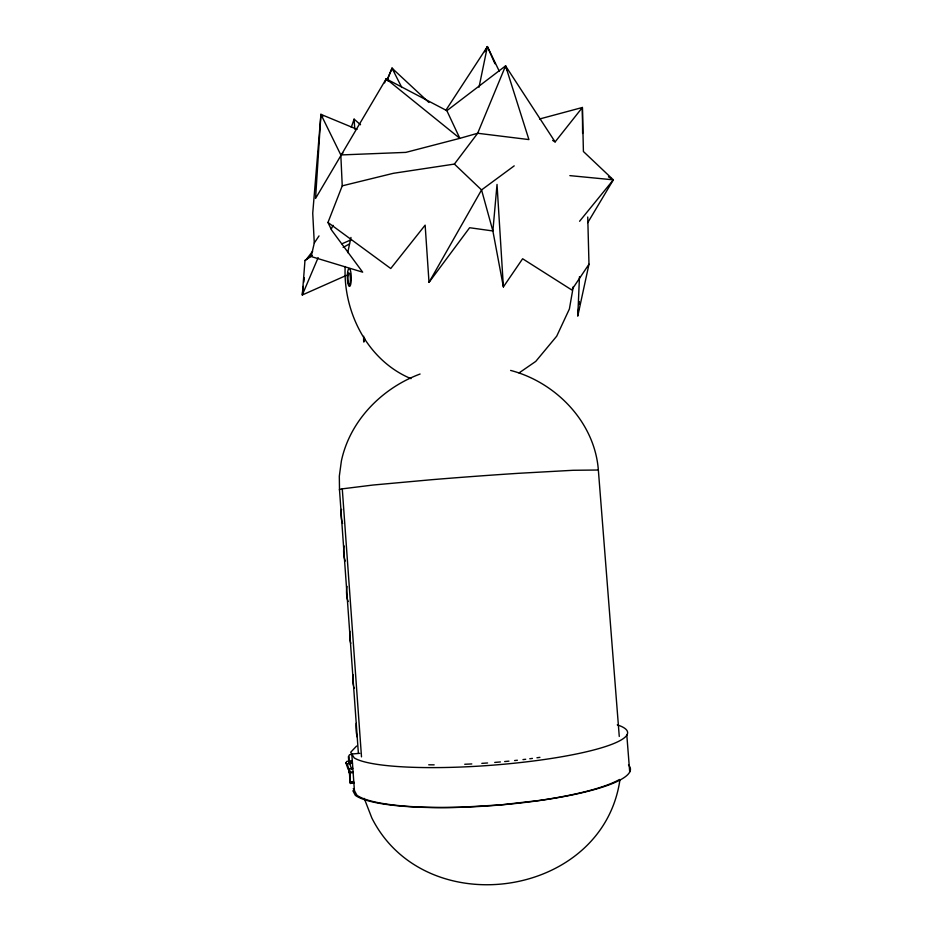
<?xml version="1.0" encoding="UTF-8"?>
<svg xmlns="http://www.w3.org/2000/svg" width="932" height="932" viewBox="0 0 932 932"><rect width="100%" height="100%" fill="white"/><g stroke="black" fill="none" stroke-linecap="round" stroke-linejoin="round"><path stroke-width="1.4" d="M587.743 217.016L588.989 264.21L577.805 315.89L579.471 276.711M357.049 129.327L320.934 114.38L315.564 198.434L386.186 78.859L446.859 110.675L459.837 138.344L477.662 133.264L528.91 139.579L505.575 65.892L446.859 110.675M354.148 782.892L350.374 783.451L350.444 782.472M312.057 255.345L304.974 260.506L302.294 294.978L346.436 275.371M320.934 114.38L312.733 213.207L314.282 243.019L311.172 256.533L362.665 272.167L331.664 230.204L327.971 222.468L342.242 185.841L340.821 154.945L320.934 114.38L322.798 116.512M350.222 781.878L350.269 781.237M577.805 315.89L578.516 308.702M578.935 304.391L579.226 301.514M303.296 286.404L302.294 294.978L318.15 257.628M303.797 282.116L304.298 277.829M349.057 756.935L348.918 760.838M350.886 762.108C347.986 764.986 348.172 759.941 350.863 762.283C345.516 764.31 352.086 760.046 349.582 762.306M573.32 286.543L569.394 308.97L556.707 336.184L535.749 361.406L519.054 372.928M619.966 779.618C602.957 898.215 425.318 924.008 371.856 818.04L364.237 798.409M479.013 87.235L487.401 46.6L499.296 71.24M347.729 252.654L350.956 237.45M351.294 127.288L354.102 119.145L360.544 124.76M384.601 82.901L386.186 78.859L459.837 138.344L405.839 152.382L340.821 154.945L342.929 152.999M387.118 80.199L392.034 68.199L428.941 102.485M587.754 222.643L613.338 179.841L583.409 151.52L582.384 107.483L555.111 141.909L505.575 65.892L477.662 133.264L454.397 164.079L393.374 173.305L342.242 185.841M386.978 80.28L392.034 68.199L394.609 71.706M331.233 229.155L333.05 225.323M484.757 51.784L487.401 46.6L494.962 63.76M327.971 222.468L390.741 268.509L425.143 225.148L429.011 282.361L481.553 189.93L514.208 165.861M350.374 783.451L349.418 769.448L349.931 775.972L349.407 770.438L348.149 769.319L345.888 762.889L346.809 761.409L352.098 760.57M445.787 110.395L487.401 46.6M314.282 243.019L319.012 235.912M588.989 264.21L571.724 289.934L522.619 258.758L503.385 286.905L492.877 230.961L481.553 189.93L454.397 164.079M429.011 282.361L469.623 227.723L492.877 230.961L497.024 184.42L503.385 286.905M306.465 259.259L312.604 251.314M579.576 221.28L613.338 179.841L569.86 175.624M356.595 746.043L350.712 752.229L354.23 757.926A138.833 22.543 -4.3 0 0 530.995 761.304A138.833 22.543 -4.3 0 0 617.287 724.875M304.974 260.506L311.836 255.624M343.162 247.434L349.512 243.893M341.951 243.788L351.154 239.78M420.087 374.023C381.992 388.12 349.931 420.6 341.392 460.956L339.318 476.17L339.504 489.871L358.342 752.765M345.888 762.889L347.182 764.007L352.471 763.18M539.535 119.005L582.384 107.483L582.617 133.474M353.24 772.418L349.465 773.117L349.29 772.418L353.193 771.696M352.809 768.329L348.906 768.982L349.29 772.418M339.504 489.871A122.022 3.146 -4.3 0 1 342.277 488.846L372.998 485.036L431.726 479.7A133.113 3.413 -4.3 0 1 518.763 473.293L573.087 470.287L597.54 470.019A121.941 3.146 -4.3 0 1 598.379 470.369L619.267 736.455M349.861 782.006L353.647 781.435M359.799 753.336L351.807 754.011L354.428 790.651L352.902 790.779L355.348 795.357A138.973 26.201 -4.3 0 0 499.936 804.98L538.882 800.518A138.973 26.201 -4.3 0 0 619.547 779.478M350.735 754.407L349.5 754.803L348.405 756.714L348.731 761.036M510.62 370.423C555.798 382.271 594.43 421.94 598.309 469.46M411 378.66C367.639 360.637 343.104 312.267 345.166 266.517M552.641 140.406L555.111 141.909M608.456 176.812L610.903 178.327M386.186 78.859L388.05 81.061M353.298 788.565L356.898 795.217A138.961 26.201 -4.3 0 0 461.794 807.182L501.591 804.829A138.961 26.201 -4.3 0 0 628.518 765.056M392.034 68.199L401.774 87.457M351.143 781.936L351.585 783.183M347.182 764.007L349.407 770.438M349.908 764.124L351.737 769.506M505.575 65.892L506.915 69.982M626.805 734.964L629.706 771.847M349.978 777.451L349.453 772.022L349.861 780.888M342.277 488.846L361.5 756.866M354.102 119.145L354.777 129.152M364.68 338.398A26.772 1.025 -84.9 0 1 363.713 336.242M539.908 757.355A125.517 20.364 -4.3 0 1 536.937 757.774M532.44 758.403A125.517 20.364 -4.3 0 1 529.772 758.753M525.706 759.265A125.517 20.364 -4.3 0 1 522.968 759.603M517.4 760.244A125.517 20.364 -4.3 0 1 514.592 760.547M508.93 761.141A125.517 20.364 -4.3 0 1 504.666 761.549M500.402 761.945A125.517 20.364 -4.3 0 1 494.729 762.423M487.576 762.97A125.517 20.364 -4.3 0 1 481.821 763.366M471.79 763.937A125.517 20.364 -4.3 0 1 464.73 764.263M434.161 764.846A125.517 20.364 -4.3 0 1 428.72 764.788M350.77 643.395A8.586 1.992 87 0 1 349.908 631.267M354.381 688.189A8.784 2.027 87.4 0 1 353.88 687.035M353.426 685.416A8.784 2.027 87.4 0 1 352.983 674.675M357.294 737.13A9.891 2.26 87.9 0 1 356.304 723.255M342.638 523.458A8.143 1.911 85.8 0 1 341.17 516.445A8.143 1.911 85.8 0 1 341.625 509.338M345.271 561.029A8.679 2.027 86.2 0 1 343.722 553.666A8.679 2.027 86.2 0 1 344.199 545.989M348.172 601.478A8.703 2.027 86.6 0 1 346.622 594.243A8.703 2.027 86.6 0 1 347.088 586.426M347.624 272.377A8.947 1.957 88.9 0 0 349.314 286.392A8.947 1.957 88.9 0 0 351.026 273.659A8.947 1.957 88.9 0 0 347.624 272.377M348.055 275.511A5.778 1.258 88.9 0 0 349.139 284.598A5.778 1.258 88.9 0 0 350.257 276.408A5.778 1.258 88.9 0 0 348.055 275.511"/></g></svg>
